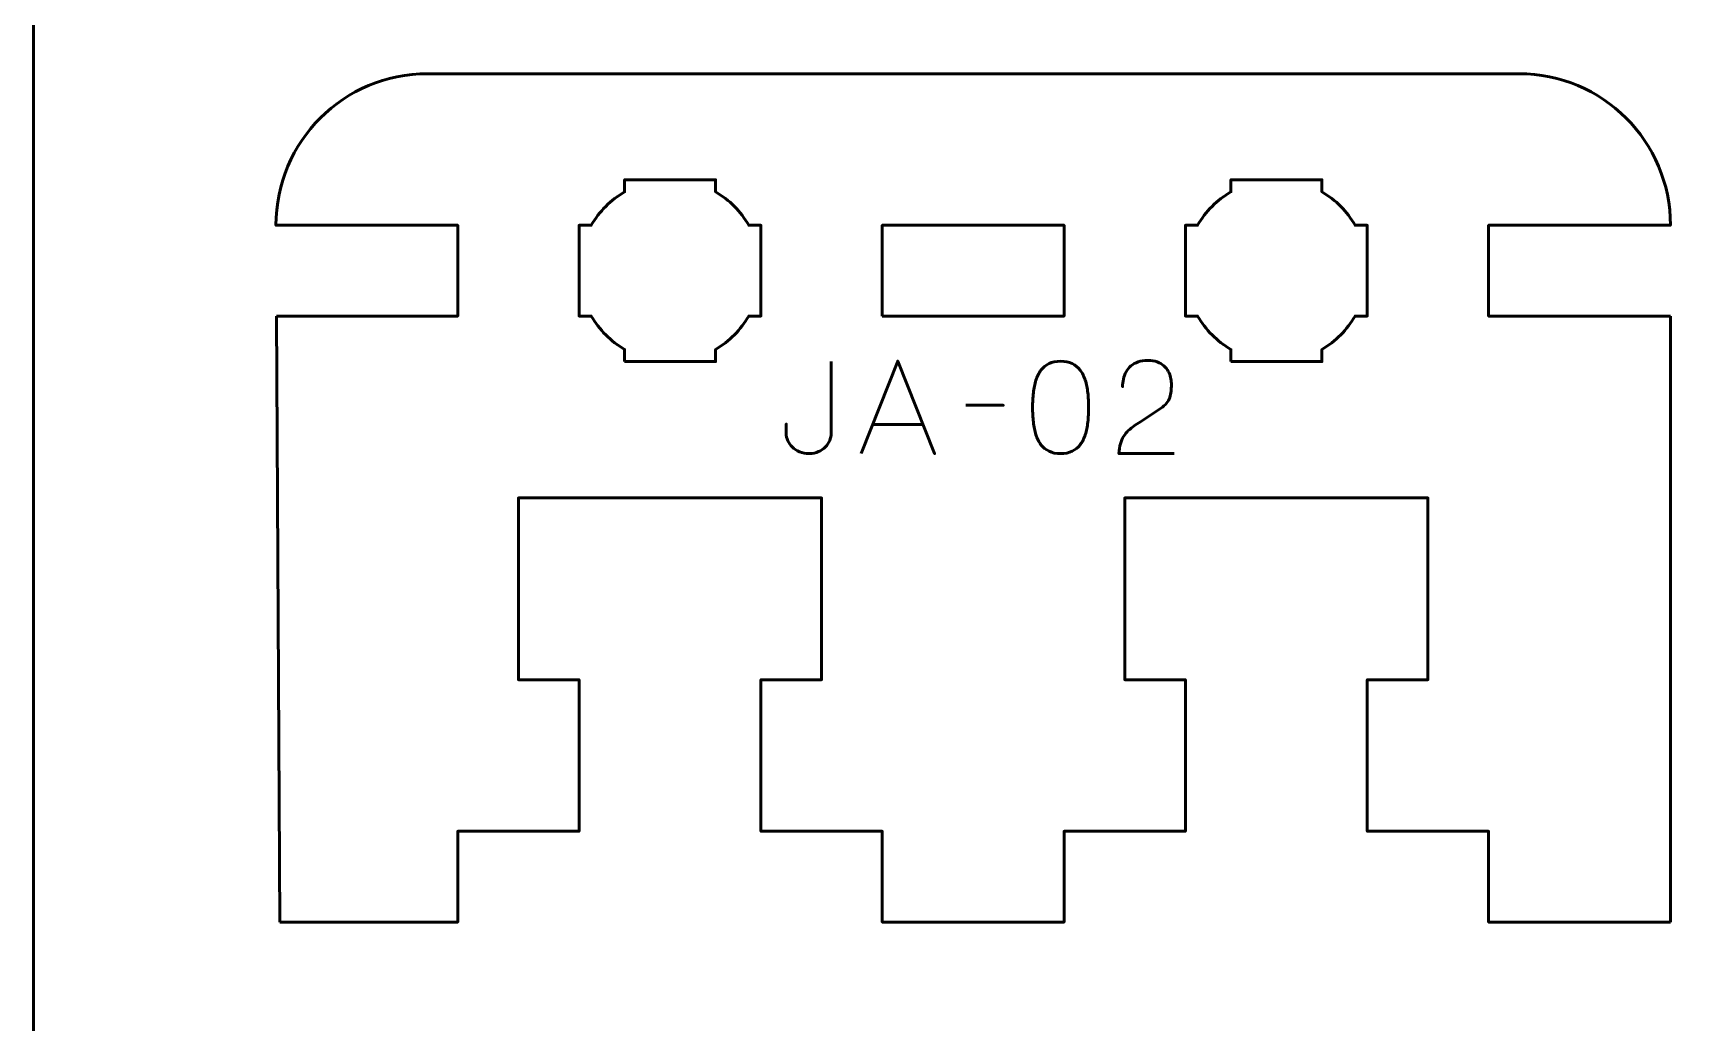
# Model space of a CAD drawing. Header units: centimetres. Extents: x -21 to 0, y -29.7 to 0.
# Drawn here: x -21 to -15.49, y -26.13 to -22.87 of the extents above; entities that cross this region are included whole.
import ezdxf

# ---------------------------------------------------------------- set-up
doc = ezdxf.new("R2010")
doc.units = ezdxf.units.CM
doc.header["$MEASUREMENT"] = 0
doc.layers.add('Layer 1', color=7, linetype='Continuous')

msp = doc.modelspace()

# ---------------------------------------------------------------- linework, layer by layer
at = {"layer": 'Layer 1', "lineweight": 53}
msp.add_lwpolyline([(-18.20001, -23.8), (-17.60001, -23.8), (-17.60001, -23.5), (-18.20001, -23.5), (-18.20001, -23.8)], close=True, dxfattribs=at)
at = {"layer": 'Layer 1', "color": 1, "lineweight": 53}
msp.add_open_spline([(-21.00003, -29.19995), (-21.00003, -29.19995), (-21.00003, -3.49992), (-21.00003, -3.49992), (-21.00003, -3.49992), (-21.00003, -3.41709), (-20.93286, -3.34992), (-20.85003, -3.34992), (-20.85003, -3.34992), (-20.7672, -3.34992), (-20.70003, -3.28275), (-20.70003, -3.19992), (-20.70003, -3.19992), (-20.70003, -3.11709), (-20.7672, -3.04992), (-20.85003, -3.04992), (-20.85003, -3.04992), (-20.93286, -3.04992), (-21.00003, -2.98275), (-21.00003, -2.89992), (-21.00003, -2.89992), (-21.00003, -2.81709), (-20.93286, -2.74992), (-20.85003, -2.74992), (-20.85003, -2.74992), (-20.7672, -2.74992), (-20.70003, -2.68275), (-20.70003, -2.59992), (-20.70003, -2.59992), (-20.70003, -2.51709), (-20.7672, -2.44992), (-20.85003, -2.44992), (-20.85003, -2.44992), (-20.93286, -2.44992), (-21.00003, -2.38275), (-21.00003, -2.29992), (-21.00003, -2.29992), (-21.00003, -2.21709), (-20.93286, -2.14992), (-20.85003, -2.14992), (-20.85003, -2.14992), (-20.7672, -2.14992), (-20.70003, -2.08275), (-20.70003, -1.99992), (-20.70003, -1.99992), (-20.70003, -1.91709), (-20.7672, -1.84992), (-20.85003, -1.84992), (-20.85003, -1.84992), (-20.93286, -1.84992), (-21.00003, -1.78275), (-21.00003, -1.69992), (-21.00003, -1.69992), (-21.00003, -1.61709), (-20.93286, -1.54992), (-20.85003, -1.54992), (-20.85003, -1.54992), (-20.7672, -1.54992), (-20.70003, -1.48275), (-20.70003, -1.39992), (-20.70003, -1.39992), (-20.70003, -1.31709), (-20.7672, -1.24992), (-20.85003, -1.24992), (-20.85003, -1.24992), (-20.93286, -1.24992), (-21.00003, -1.18275), (-21.00003, -1.09992), (-21.00003, -1.09992), (-21.00003, -1.09992), (-21.00003, -0.49992), (-21.00003, -0.49992), (-21.00003, -0.49992), (-21.00003, -0.22295), (-20.77694, 0.00004), (-20.49994, 0.00004), (-20.49994, 0.00004), (-20.49994, 0.00004), (-0.50008, 0.00004), (-0.50008, 0.00004), (-0.50008, 0.00004), (-0.22294, 0.00004), (0.00002, -0.22295), (0.00002, -0.49992), (0.00002, -0.49992), (0.00002, -0.49992), (0.00002, -29.19995), (0.00002, -29.19995), (0.00002, -29.19995), (0.00002, -29.47695), (-0.22294, -29.70004), (-0.50008, -29.70004), (-0.50008, -29.70004), (-0.50008, -29.70004), (-20.49994, -29.70004), (-20.49994, -29.70004), (-20.49994, -29.70004), (-20.77694, -29.70004), (-21.00003, -29.47695), (-21.00003, -29.19995)], degree=3, knots=[0, 0, 0, 0, 0.04, 0.04, 0.04, 0.04, 0.08, 0.08, 0.08, 0.08, 0.12, 0.12, 0.12, 0.12, 0.16, 0.16, 0.16, 0.16, 0.2, 0.2, 0.2, 0.2, 0.24, 0.24, 0.24, 0.24, 0.28, 0.28, 0.28, 0.28, 0.32, 0.32, 0.32, 0.32, 0.36, 0.36, 0.36, 0.36, 0.4, 0.4, 0.4, 0.4, 0.44, 0.44, 0.44, 0.44, 0.48, 0.48, 0.48, 0.48, 0.52, 0.52, 0.52, 0.52, 0.56, 0.56, 0.56, 0.56, 0.6, 0.6, 0.6, 0.6, 0.64, 0.64, 0.64, 0.64, 0.68, 0.68, 0.68, 0.68, 0.72, 0.72, 0.72, 0.72, 0.76, 0.76, 0.76, 0.76, 0.8, 0.8, 0.8, 0.8, 0.84, 0.84, 0.84, 0.84, 0.88, 0.88, 0.88, 0.88, 0.92, 0.92, 0.92, 0.92, 0.96, 0.96, 0.96, 0.96, 1, 1, 1, 1], dxfattribs=at)
at = {"layer": 'Layer 1', "lineweight": 53}
for points, knots in [([(-20.19813, -23.8), (-20.19813, -23.8), (-19.60001, -23.8), (-19.60001, -23.8), (-19.60001, -23.8), (-19.60001, -23.8), (-19.60001, -23.5), (-19.60001, -23.5), (-19.60001, -23.5), (-19.60001, -23.5), (-20.20001, -23.5), (-20.20001, -23.5), (-20.20001, -23.5), (-20.20001, -23.22391), (-19.9761, -23), (-19.70001, -23)], [0, 0, 0, 0, 0.25, 0.25, 0.25, 0.25, 0.5, 0.5, 0.5, 0.5, 0.75, 0.75, 0.75, 0.75, 1, 1, 1, 1]), ([(-16.10001, -23), (-15.82392, -23), (-15.60001, -23.22391), (-15.60001, -23.5), (-15.60001, -23.5), (-15.60001, -23.5), (-16.20001, -23.5), (-16.20001, -23.5), (-16.20001, -23.5), (-16.20001, -23.5), (-16.20001, -23.8), (-16.20001, -23.8), (-16.20001, -23.8), (-16.20001, -23.8), (-15.60001, -23.8), (-15.60001, -23.8)], [0, 0, 0, 0, 0.25, 0.25, 0.25, 0.25, 0.5, 0.5, 0.5, 0.5, 0.75, 0.75, 0.75, 0.75, 1, 1, 1, 1]), ([(-19.05001, -23.95), (-19.05001, -23.95), (-19.05001, -23.90985), (-19.05001, -23.90985), (-19.05001, -23.90985), (-19.09554, -23.8835), (-19.1335, -23.84553), (-19.15985, -23.8), (-19.15985, -23.8), (-19.15985, -23.8), (-19.20001, -23.8), (-19.20001, -23.8), (-19.20001, -23.8), (-19.20001, -23.8), (-19.20001, -23.65), (-19.20001, -23.65), (-19.20001, -23.65), (-19.20001, -23.65), (-19.20001, -23.5), (-19.20001, -23.5), (-19.20001, -23.5), (-19.20001, -23.5), (-19.15985, -23.5), (-19.15985, -23.5), (-19.15985, -23.5), (-19.1335, -23.45447), (-19.09554, -23.4165), (-19.05001, -23.39015), (-19.05001, -23.39015), (-19.05001, -23.39015), (-19.05001, -23.35), (-19.05001, -23.35), (-19.05001, -23.35), (-19.05001, -23.35), (-18.90001, -23.35), (-18.90001, -23.35), (-18.90001, -23.35), (-18.90001, -23.35), (-18.75001, -23.35), (-18.75001, -23.35), (-18.75001, -23.35), (-18.75001, -23.35), (-18.75001, -23.39015), (-18.75001, -23.39015), (-18.75001, -23.39015), (-18.70448, -23.4165), (-18.66652, -23.45447), (-18.64017, -23.5), (-18.64017, -23.5), (-18.64017, -23.5), (-18.60001, -23.5), (-18.60001, -23.5), (-18.60001, -23.5), (-18.60001, -23.5), (-18.60001, -23.65), (-18.60001, -23.65), (-18.60001, -23.65), (-18.60001, -23.65), (-18.60001, -23.8), (-18.60001, -23.8), (-18.60001, -23.8), (-18.60001, -23.8), (-18.64017, -23.8), (-18.64017, -23.8), (-18.64017, -23.8), (-18.66652, -23.84553), (-18.70448, -23.8835), (-18.75001, -23.90985), (-18.75001, -23.90985), (-18.75001, -23.90985), (-18.75001, -23.95), (-18.75001, -23.95), (-18.75001, -23.95), (-18.75001, -23.95), (-18.90001, -23.95), (-18.90001, -23.95), (-18.90001, -23.95), (-18.90001, -23.95), (-19.05001, -23.95), (-19.05001, -23.95)], [0, 0, 0, 0, 0.05, 0.05, 0.05, 0.05, 0.1, 0.1, 0.1, 0.1, 0.15, 0.15, 0.15, 0.15, 0.2, 0.2, 0.2, 0.2, 0.25, 0.25, 0.25, 0.25, 0.3, 0.3, 0.3, 0.3, 0.35, 0.35, 0.35, 0.35, 0.4, 0.4, 0.4, 0.4, 0.45, 0.45, 0.45, 0.45, 0.5, 0.5, 0.5, 0.5, 0.55, 0.55, 0.55, 0.55, 0.6, 0.6, 0.6, 0.6, 0.65, 0.65, 0.65, 0.65, 0.7, 0.7, 0.7, 0.7, 0.75, 0.75, 0.75, 0.75, 0.8, 0.8, 0.8, 0.8, 0.85, 0.85, 0.85, 0.85, 0.9, 0.9, 0.9, 0.9, 0.95, 0.95, 0.95, 0.95, 1, 1, 1, 1]), ([(-17.05001, -23.95), (-17.05001, -23.95), (-17.05001, -23.90985), (-17.05001, -23.90985), (-17.05001, -23.90985), (-17.09554, -23.8835), (-17.1335, -23.84553), (-17.15985, -23.8), (-17.15985, -23.8), (-17.15985, -23.8), (-17.20001, -23.8), (-17.20001, -23.8), (-17.20001, -23.8), (-17.20001, -23.8), (-17.20001, -23.65), (-17.20001, -23.65), (-17.20001, -23.65), (-17.20001, -23.65), (-17.20001, -23.5), (-17.20001, -23.5), (-17.20001, -23.5), (-17.20001, -23.5), (-17.15985, -23.5), (-17.15985, -23.5), (-17.15985, -23.5), (-17.1335, -23.45447), (-17.09554, -23.4165), (-17.05001, -23.39015), (-17.05001, -23.39015), (-17.05001, -23.39015), (-17.05001, -23.35), (-17.05001, -23.35), (-17.05001, -23.35), (-17.05001, -23.35), (-16.90001, -23.35), (-16.90001, -23.35), (-16.90001, -23.35), (-16.90001, -23.35), (-16.75001, -23.35), (-16.75001, -23.35), (-16.75001, -23.35), (-16.75001, -23.35), (-16.75001, -23.39015), (-16.75001, -23.39015), (-16.75001, -23.39015), (-16.70448, -23.4165), (-16.66652, -23.45447), (-16.64017, -23.5), (-16.64017, -23.5), (-16.64017, -23.5), (-16.60001, -23.5), (-16.60001, -23.5), (-16.60001, -23.5), (-16.60001, -23.5), (-16.60001, -23.65), (-16.60001, -23.65), (-16.60001, -23.65), (-16.60001, -23.65), (-16.60001, -23.8), (-16.60001, -23.8), (-16.60001, -23.8), (-16.60001, -23.8), (-16.64017, -23.8), (-16.64017, -23.8), (-16.64017, -23.8), (-16.66652, -23.84553), (-16.70448, -23.8835), (-16.75001, -23.90985), (-16.75001, -23.90985), (-16.75001, -23.90985), (-16.75001, -23.95), (-16.75001, -23.95), (-16.75001, -23.95), (-16.75001, -23.95), (-16.90001, -23.95), (-16.90001, -23.95), (-16.90001, -23.95), (-16.90001, -23.95), (-17.05001, -23.95), (-17.05001, -23.95)], [0, 0, 0, 0, 0.05, 0.05, 0.05, 0.05, 0.1, 0.1, 0.1, 0.1, 0.15, 0.15, 0.15, 0.15, 0.2, 0.2, 0.2, 0.2, 0.25, 0.25, 0.25, 0.25, 0.3, 0.3, 0.3, 0.3, 0.35, 0.35, 0.35, 0.35, 0.4, 0.4, 0.4, 0.4, 0.45, 0.45, 0.45, 0.45, 0.5, 0.5, 0.5, 0.5, 0.55, 0.55, 0.55, 0.55, 0.6, 0.6, 0.6, 0.6, 0.65, 0.65, 0.65, 0.65, 0.7, 0.7, 0.7, 0.7, 0.75, 0.75, 0.75, 0.75, 0.8, 0.8, 0.8, 0.8, 0.85, 0.85, 0.85, 0.85, 0.9, 0.9, 0.9, 0.9, 0.95, 0.95, 0.95, 0.95, 1, 1, 1, 1]), ([(-15.60001, -25.8), (-15.60001, -25.8), (-16.20001, -25.8), (-16.20001, -25.8), (-16.20001, -25.8), (-16.20001, -25.8), (-16.20001, -25.5), (-16.20001, -25.5), (-16.20001, -25.5), (-16.20001, -25.5), (-16.60001, -25.50001), (-16.60001, -25.50001), (-16.60001, -25.50001), (-16.60001, -25.50001), (-16.60001, -25), (-16.60001, -25), (-16.60001, -25), (-16.60001, -25), (-16.40001, -24.99999), (-16.40001, -24.99999), (-16.40001, -24.99999), (-16.40001, -24.99999), (-16.40001, -24.4), (-16.40001, -24.4), (-16.40001, -24.4), (-16.78334, -24.4), (-17.01668, -24.4), (-17.40001, -24.4), (-17.40001, -24.4), (-17.40001, -24.4), (-17.40001, -24.99999), (-17.40001, -24.99999), (-17.40001, -24.99999), (-17.40001, -24.99999), (-17.20001, -25), (-17.20001, -25), (-17.20001, -25), (-17.20001, -25), (-17.20001, -25.5), (-17.20001, -25.5), (-17.20001, -25.5), (-17.20001, -25.5), (-17.60001, -25.5), (-17.60001, -25.5), (-17.60001, -25.5), (-17.60001, -25.5), (-17.60001, -25.8), (-17.60001, -25.8), (-17.60001, -25.8), (-17.60001, -25.8), (-18.20001, -25.8), (-18.20001, -25.8), (-18.20001, -25.8), (-18.20001, -25.8), (-18.20001, -25.5), (-18.20001, -25.5), (-18.20001, -25.5), (-18.20001, -25.5), (-18.60001, -25.50001), (-18.60001, -25.50001), (-18.60001, -25.50001), (-18.60001, -25.50001), (-18.60001, -25), (-18.60001, -25), (-18.60001, -25), (-18.60001, -25), (-18.40001, -24.99999), (-18.40001, -24.99999), (-18.40001, -24.99999), (-18.40001, -24.99999), (-18.40001, -24.4), (-18.40001, -24.4), (-18.40001, -24.4), (-18.78334, -24.4), (-19.01668, -24.4), (-19.40001, -24.4), (-19.40001, -24.4), (-19.40001, -24.4), (-19.40001, -24.99999), (-19.40001, -24.99999), (-19.40001, -24.99999), (-19.40001, -24.99999), (-19.20001, -25), (-19.20001, -25), (-19.20001, -25), (-19.20001, -25), (-19.20001, -25.5), (-19.20001, -25.5), (-19.20001, -25.5), (-19.20001, -25.5), (-19.60001, -25.5), (-19.60001, -25.5), (-19.60001, -25.5), (-19.60001, -25.5), (-19.60001, -25.8), (-19.60001, -25.8), (-19.60001, -25.8), (-19.60001, -25.8), (-20.18751, -25.8), (-20.18751, -25.8)], [0, 0, 0, 0, 0.04, 0.04, 0.04, 0.04, 0.08, 0.08, 0.08, 0.08, 0.12, 0.12, 0.12, 0.12, 0.16, 0.16, 0.16, 0.16, 0.2, 0.2, 0.2, 0.2, 0.24, 0.24, 0.24, 0.24, 0.28, 0.28, 0.28, 0.28, 0.32, 0.32, 0.32, 0.32, 0.36, 0.36, 0.36, 0.36, 0.4, 0.4, 0.4, 0.4, 0.44, 0.44, 0.44, 0.44, 0.48, 0.48, 0.48, 0.48, 0.52, 0.52, 0.52, 0.52, 0.56, 0.56, 0.56, 0.56, 0.6, 0.6, 0.6, 0.6, 0.64, 0.64, 0.64, 0.64, 0.68, 0.68, 0.68, 0.68, 0.72, 0.72, 0.72, 0.72, 0.76, 0.76, 0.76, 0.76, 0.8, 0.8, 0.8, 0.8, 0.84, 0.84, 0.84, 0.84, 0.88, 0.88, 0.88, 0.88, 0.92, 0.92, 0.92, 0.92, 0.96, 0.96, 0.96, 0.96, 1, 1, 1, 1])]:
    msp.add_open_spline(points, degree=3, knots=knots, dxfattribs=at)
at = {"layer": 'Layer 1', "color": 114, "lineweight": 53}
for points in [[(-19.70001, -23), (-19.70001, -23), (-16.10001, -23), (-16.10001, -23)], [(-20.18751, -25.8), (-20.18751, -25.8), (-20.19813, -23.8), (-20.19813, -23.8)], [(-15.60001, -23.8), (-15.60001, -23.8), (-15.60001, -25.50001), (-15.60001, -25.50001)]]:
    msp.add_open_spline(points, degree=3, dxfattribs=at)
at = {"layer": 'Layer 1', "color": 5, "lineweight": 53}
for points, knots in [([(-18.36821, -23.95035), (-18.36821, -23.95035), (-18.36863, -24.18742), (-18.36863, -24.18742), (-18.36863, -24.18742), (-18.36863, -24.19511), (-18.37026, -24.20287), (-18.37336, -24.21056), (-18.37336, -24.21056), (-18.37654, -24.21832), (-18.38119, -24.22538), (-18.38733, -24.23187), (-18.38733, -24.23187), (-18.39354, -24.23829), (-18.40109, -24.24351), (-18.41005, -24.24739), (-18.41005, -24.24739), (-18.41908, -24.25134), (-18.42938, -24.25332), (-18.44102, -24.25346), (-18.44102, -24.25346), (-18.45267, -24.25346), (-18.46318, -24.25155), (-18.47249, -24.24781), (-18.47249, -24.24781), (-18.48181, -24.244), (-18.48978, -24.23892), (-18.49634, -24.2325), (-18.49634, -24.2325), (-18.50297, -24.22608), (-18.50798, -24.21903), (-18.51151, -24.21119), (-18.51151, -24.21119), (-18.51504, -24.20336), (-18.5168, -24.19546), (-18.5168, -24.18742), (-18.5168, -24.18742), (-18.5168, -24.18742), (-18.5168, -24.15609), (-18.5168, -24.15609), (-18.5168, -24.15609), (-18.5168, -24.15609), (-18.5168, -24.18742), (-18.5168, -24.18742), (-18.5168, -24.18742), (-18.5168, -24.19546), (-18.51504, -24.20336), (-18.51151, -24.21119), (-18.51151, -24.21119), (-18.50798, -24.21903), (-18.50297, -24.22608), (-18.49634, -24.2325), (-18.49634, -24.2325), (-18.48978, -24.23892), (-18.48181, -24.244), (-18.47249, -24.24781), (-18.47249, -24.24781), (-18.46318, -24.25155), (-18.45267, -24.25346), (-18.44102, -24.25346), (-18.44102, -24.25346), (-18.42938, -24.25332), (-18.41908, -24.25134), (-18.41005, -24.24739), (-18.41005, -24.24739), (-18.40109, -24.24351), (-18.39354, -24.23829), (-18.38733, -24.23187), (-18.38733, -24.23187), (-18.38119, -24.22538), (-18.37654, -24.21832), (-18.37336, -24.21056), (-18.37336, -24.21056), (-18.37026, -24.20287), (-18.36863, -24.19511), (-18.36863, -24.18742), (-18.36863, -24.18742), (-18.36863, -24.18742), (-18.36821, -23.95035), (-18.36821, -23.95035)], [0, 0, 0, 0, 0.05, 0.05, 0.05, 0.05, 0.1, 0.1, 0.1, 0.1, 0.15, 0.15, 0.15, 0.15, 0.2, 0.2, 0.2, 0.2, 0.25, 0.25, 0.25, 0.25, 0.3, 0.3, 0.3, 0.3, 0.35, 0.35, 0.35, 0.35, 0.4, 0.4, 0.4, 0.4, 0.45, 0.45, 0.45, 0.45, 0.5, 0.5, 0.5, 0.5, 0.55, 0.55, 0.55, 0.55, 0.6, 0.6, 0.6, 0.6, 0.65, 0.65, 0.65, 0.65, 0.7, 0.7, 0.7, 0.7, 0.75, 0.75, 0.75, 0.75, 0.8, 0.8, 0.8, 0.8, 0.85, 0.85, 0.85, 0.85, 0.9, 0.9, 0.9, 0.9, 0.95, 0.95, 0.95, 0.95, 1, 1, 1, 1]), ([(-18.27, -24.25388), (-18.27, -24.25388), (-18.14893, -23.94866), (-18.14893, -23.94866), (-18.14893, -23.94866), (-18.14893, -23.94866), (-18.02743, -24.25388), (-18.02743, -24.25388), (-18.02743, -24.25388), (-18.02743, -24.25388), (-18.14893, -23.94866), (-18.14893, -23.94866), (-18.14893, -23.94866), (-18.14893, -23.94866), (-18.27, -24.25388), (-18.27, -24.25388)], [0, 0, 0, 0, 0.25, 0.25, 0.25, 0.25, 0.5, 0.5, 0.5, 0.5, 0.75, 0.75, 0.75, 0.75, 1, 1, 1, 1]), ([(-17.61172, -24.25388), (-17.59691, -24.25381), (-17.58414, -24.2512), (-17.57348, -24.24612), (-17.57348, -24.24612), (-17.5629, -24.24104), (-17.55408, -24.23377), (-17.54703, -24.22453), (-17.54703, -24.22453), (-17.54004, -24.21522), (-17.53454, -24.20421), (-17.53045, -24.19151), (-17.53045, -24.19151), (-17.52642, -24.17881), (-17.52353, -24.16491), (-17.52191, -24.14967), (-17.52191, -24.14967), (-17.52021, -24.13443), (-17.51937, -24.11841), (-17.51944, -24.10148), (-17.51944, -24.10148), (-17.51937, -24.08462), (-17.52021, -24.0686), (-17.52191, -24.05343), (-17.52191, -24.05343), (-17.52353, -24.03826), (-17.52642, -24.02429), (-17.53045, -24.01159), (-17.53045, -24.01159), (-17.53454, -23.99896), (-17.54004, -23.98796), (-17.54703, -23.97857), (-17.54703, -23.97857), (-17.55408, -23.96926), (-17.5629, -23.96199), (-17.57348, -23.95691), (-17.57348, -23.95691), (-17.58414, -23.95176), (-17.59691, -23.94915), (-17.61172, -23.94908), (-17.61172, -23.94908), (-17.62654, -23.94915), (-17.63931, -23.95176), (-17.64997, -23.95691), (-17.64997, -23.95691), (-17.66055, -23.96199), (-17.66937, -23.96926), (-17.67642, -23.97857), (-17.67642, -23.97857), (-17.68341, -23.98796), (-17.68891, -23.99896), (-17.693, -24.01159), (-17.693, -24.01159), (-17.69703, -24.02429), (-17.69992, -24.03826), (-17.70154, -24.05343), (-17.70154, -24.05343), (-17.70323, -24.0686), (-17.70408, -24.08462), (-17.70401, -24.10148), (-17.70401, -24.10148), (-17.70408, -24.11841), (-17.70323, -24.13443), (-17.70154, -24.14967), (-17.70154, -24.14967), (-17.69992, -24.16491), (-17.69703, -24.17881), (-17.693, -24.19151), (-17.693, -24.19151), (-17.68891, -24.20421), (-17.68341, -24.21522), (-17.67642, -24.22453), (-17.67642, -24.22453), (-17.66937, -24.23377), (-17.66055, -24.24104), (-17.64997, -24.24612), (-17.64997, -24.24612), (-17.63931, -24.2512), (-17.62654, -24.25381), (-17.61172, -24.25388)], [0, 0, 0, 0, 0.05, 0.05, 0.05, 0.05, 0.1, 0.1, 0.1, 0.1, 0.15, 0.15, 0.15, 0.15, 0.2, 0.2, 0.2, 0.2, 0.25, 0.25, 0.25, 0.25, 0.3, 0.3, 0.3, 0.3, 0.35, 0.35, 0.35, 0.35, 0.4, 0.4, 0.4, 0.4, 0.45, 0.45, 0.45, 0.45, 0.5, 0.5, 0.5, 0.5, 0.55, 0.55, 0.55, 0.55, 0.6, 0.6, 0.6, 0.6, 0.65, 0.65, 0.65, 0.65, 0.7, 0.7, 0.7, 0.7, 0.75, 0.75, 0.75, 0.75, 0.8, 0.8, 0.8, 0.8, 0.85, 0.85, 0.85, 0.85, 0.9, 0.9, 0.9, 0.9, 0.95, 0.95, 0.95, 0.95, 1, 1, 1, 1]), ([(-17.61172, -24.25388), (-17.59691, -24.25381), (-17.58414, -24.2512), (-17.57348, -24.24612), (-17.57348, -24.24612), (-17.5629, -24.24104), (-17.55408, -24.23377), (-17.54703, -24.22453), (-17.54703, -24.22453), (-17.54004, -24.21522), (-17.53454, -24.20421), (-17.53045, -24.19151), (-17.53045, -24.19151), (-17.52642, -24.17881), (-17.52353, -24.16491), (-17.52191, -24.14967), (-17.52191, -24.14967), (-17.52021, -24.13443), (-17.51937, -24.11841), (-17.51944, -24.10148), (-17.51944, -24.10148), (-17.51937, -24.08462), (-17.52021, -24.0686), (-17.52191, -24.05343), (-17.52191, -24.05343), (-17.52353, -24.03826), (-17.52642, -24.02429), (-17.53045, -24.01159), (-17.53045, -24.01159), (-17.53454, -23.99896), (-17.54004, -23.98796), (-17.54703, -23.97857), (-17.54703, -23.97857), (-17.55408, -23.96926), (-17.5629, -23.96199), (-17.57348, -23.95691), (-17.57348, -23.95691), (-17.58414, -23.95176), (-17.59691, -23.94915), (-17.61172, -23.94908), (-17.61172, -23.94908), (-17.62654, -23.94915), (-17.63931, -23.95176), (-17.64997, -23.95691), (-17.64997, -23.95691), (-17.66055, -23.96199), (-17.66937, -23.96926), (-17.67642, -23.97857), (-17.67642, -23.97857), (-17.68341, -23.98796), (-17.68891, -23.99896), (-17.693, -24.01159), (-17.693, -24.01159), (-17.69703, -24.02429), (-17.69992, -24.03826), (-17.70154, -24.05343), (-17.70154, -24.05343), (-17.70323, -24.0686), (-17.70408, -24.08462), (-17.70401, -24.10148), (-17.70401, -24.10148), (-17.70408, -24.11841), (-17.70323, -24.13443), (-17.70154, -24.14967), (-17.70154, -24.14967), (-17.69992, -24.16491), (-17.69703, -24.17881), (-17.693, -24.19151), (-17.693, -24.19151), (-17.68891, -24.20421), (-17.68341, -24.21522), (-17.67642, -24.22453), (-17.67642, -24.22453), (-17.66937, -24.23377), (-17.66055, -24.24104), (-17.64997, -24.24612), (-17.64997, -24.24612), (-17.63931, -24.2512), (-17.62654, -24.25381), (-17.61172, -24.25388)], [0, 0, 0, 0, 0.05, 0.05, 0.05, 0.05, 0.1, 0.1, 0.1, 0.1, 0.15, 0.15, 0.15, 0.15, 0.2, 0.2, 0.2, 0.2, 0.25, 0.25, 0.25, 0.25, 0.3, 0.3, 0.3, 0.3, 0.35, 0.35, 0.35, 0.35, 0.4, 0.4, 0.4, 0.4, 0.45, 0.45, 0.45, 0.45, 0.5, 0.5, 0.5, 0.5, 0.55, 0.55, 0.55, 0.55, 0.6, 0.6, 0.6, 0.6, 0.65, 0.65, 0.65, 0.65, 0.7, 0.7, 0.7, 0.7, 0.75, 0.75, 0.75, 0.75, 0.8, 0.8, 0.8, 0.8, 0.85, 0.85, 0.85, 0.85, 0.9, 0.9, 0.9, 0.9, 0.95, 0.95, 0.95, 0.95, 1, 1, 1, 1]), ([(-17.2375, -24.25388), (-17.2375, -24.25388), (-17.41911, -24.25388), (-17.41911, -24.25388), (-17.41911, -24.25388), (-17.41876, -24.2416), (-17.41721, -24.23074), (-17.41459, -24.22142), (-17.41459, -24.22142), (-17.41191, -24.21211), (-17.40832, -24.20393), (-17.40387, -24.19687), (-17.40387, -24.19687), (-17.39935, -24.18982), (-17.3942, -24.18354), (-17.38835, -24.17803), (-17.38835, -24.17803), (-17.38249, -24.17246), (-17.37621, -24.16738), (-17.36944, -24.16258), (-17.36944, -24.16258), (-17.36267, -24.15785), (-17.35568, -24.15313), (-17.34841, -24.14847), (-17.34841, -24.14847), (-17.34841, -24.14847), (-17.27602, -24.10021), (-17.27602, -24.10021), (-17.27602, -24.10021), (-17.26862, -24.09499), (-17.26283, -24.08928), (-17.25874, -24.08314), (-17.25874, -24.08314), (-17.25458, -24.077), (-17.25168, -24.07051), (-17.24992, -24.06366), (-17.24992, -24.06366), (-17.24823, -24.05689), (-17.24717, -24.04991), (-17.24682, -24.04285), (-17.24682, -24.04285), (-17.24646, -24.03572), (-17.24632, -24.0286), (-17.24639, -24.02147), (-17.24639, -24.02147), (-17.24639, -24.01562), (-17.24717, -24.00934), (-17.24872, -24.00256), (-17.24872, -24.00256), (-17.25034, -23.99586), (-17.25288, -23.98916), (-17.25648, -23.98253), (-17.25648, -23.98253), (-17.26008, -23.97589), (-17.26488, -23.96983), (-17.27087, -23.96432), (-17.27087, -23.96432), (-17.27687, -23.95889), (-17.28428, -23.95452), (-17.2931, -23.9512), (-17.2931, -23.9512), (-17.30192, -23.94788), (-17.31229, -23.94619), (-17.32428, -23.94612), (-17.32428, -23.94612), (-17.33635, -23.94619), (-17.347, -23.94788), (-17.35618, -23.95113), (-17.35618, -23.95113), (-17.36535, -23.95437), (-17.37318, -23.95889), (-17.37967, -23.9646), (-17.37967, -23.9646), (-17.38616, -23.97032), (-17.39138, -23.97695), (-17.39547, -23.98436), (-17.39547, -23.98436), (-17.39957, -23.99177), (-17.40253, -23.99967), (-17.40443, -24.008), (-17.40443, -24.008), (-17.40634, -24.01632), (-17.40726, -24.02479), (-17.40726, -24.03333), (-17.40726, -24.03333), (-17.40726, -24.02479), (-17.40634, -24.01632), (-17.40443, -24.008), (-17.40443, -24.008), (-17.40253, -23.99967), (-17.39957, -23.99177), (-17.39547, -23.98436), (-17.39547, -23.98436), (-17.39138, -23.97695), (-17.38616, -23.97032), (-17.37967, -23.9646), (-17.37967, -23.9646), (-17.37318, -23.95889), (-17.36535, -23.95437), (-17.35618, -23.95113), (-17.35618, -23.95113), (-17.347, -23.94788), (-17.33635, -23.94619), (-17.32428, -23.94612), (-17.32428, -23.94612), (-17.31229, -23.94619), (-17.30192, -23.94788), (-17.2931, -23.9512), (-17.2931, -23.9512), (-17.28428, -23.95452), (-17.27687, -23.95889), (-17.27087, -23.96432), (-17.27087, -23.96432), (-17.26488, -23.96983), (-17.26008, -23.97589), (-17.25648, -23.98253), (-17.25648, -23.98253), (-17.25288, -23.98916), (-17.25034, -23.99586), (-17.24872, -24.00256), (-17.24872, -24.00256), (-17.24717, -24.00934), (-17.24639, -24.01562), (-17.24639, -24.02147), (-17.24639, -24.02147), (-17.24632, -24.0286), (-17.24646, -24.03572), (-17.24682, -24.04285), (-17.24682, -24.04285), (-17.24717, -24.04991), (-17.24823, -24.05689), (-17.24992, -24.06366), (-17.24992, -24.06366), (-17.25168, -24.07051), (-17.25458, -24.077), (-17.25874, -24.08314), (-17.25874, -24.08314), (-17.26283, -24.08928), (-17.26862, -24.09499), (-17.27602, -24.10021), (-17.27602, -24.10021), (-17.27602, -24.10021), (-17.34841, -24.14847), (-17.34841, -24.14847), (-17.34841, -24.14847), (-17.35568, -24.15313), (-17.36267, -24.15785), (-17.36944, -24.16258), (-17.36944, -24.16258), (-17.37621, -24.16738), (-17.38249, -24.17246), (-17.38835, -24.17803), (-17.38835, -24.17803), (-17.3942, -24.18354), (-17.39935, -24.18982), (-17.40387, -24.19687), (-17.40387, -24.19687), (-17.40832, -24.20393), (-17.41191, -24.21211), (-17.41459, -24.22142), (-17.41459, -24.22142), (-17.41721, -24.23074), (-17.41876, -24.2416), (-17.41911, -24.25388), (-17.41911, -24.25388), (-17.41911, -24.25388), (-17.2375, -24.25388), (-17.2375, -24.25388)], [0, 0, 0, 0, 0.0238095, 0.0238095, 0.0238095, 0.0238095, 0.047619, 0.047619, 0.047619, 0.047619, 0.0714286, 0.0714286, 0.0714286, 0.0714286, 0.0952381, 0.0952381, 0.0952381, 0.0952381, 0.1190476, 0.1190476, 0.1190476, 0.1190476, 0.1428571, 0.1428571, 0.1428571, 0.1428571, 0.1666667, 0.1666667, 0.1666667, 0.1666667, 0.1904762, 0.1904762, 0.1904762, 0.1904762, 0.2142857, 0.2142857, 0.2142857, 0.2142857, 0.2380952, 0.2380952, 0.2380952, 0.2380952, 0.2619048, 0.2619048, 0.2619048, 0.2619048, 0.2857143, 0.2857143, 0.2857143, 0.2857143, 0.3095238, 0.3095238, 0.3095238, 0.3095238, 0.3333333, 0.3333333, 0.3333333, 0.3333333, 0.3571429, 0.3571429, 0.3571429, 0.3571429, 0.3809524, 0.3809524, 0.3809524, 0.3809524, 0.4047619, 0.4047619, 0.4047619, 0.4047619, 0.4285714, 0.4285714, 0.4285714, 0.4285714, 0.452381, 0.452381, 0.452381, 0.452381, 0.4761905, 0.4761905, 0.4761905, 0.4761905, 0.5, 0.5, 0.5, 0.5, 0.5238095, 0.5238095, 0.5238095, 0.5238095, 0.547619, 0.547619, 0.547619, 0.547619, 0.5714286, 0.5714286, 0.5714286, 0.5714286, 0.5952381, 0.5952381, 0.5952381, 0.5952381, 0.6190476, 0.6190476, 0.6190476, 0.6190476, 0.6428571, 0.6428571, 0.6428571, 0.6428571, 0.6666667, 0.6666667, 0.6666667, 0.6666667, 0.6904762, 0.6904762, 0.6904762, 0.6904762, 0.7142857, 0.7142857, 0.7142857, 0.7142857, 0.7380952, 0.7380952, 0.7380952, 0.7380952, 0.7619048, 0.7619048, 0.7619048, 0.7619048, 0.7857143, 0.7857143, 0.7857143, 0.7857143, 0.8095238, 0.8095238, 0.8095238, 0.8095238, 0.8333333, 0.8333333, 0.8333333, 0.8333333, 0.8571429, 0.8571429, 0.8571429, 0.8571429, 0.8809524, 0.8809524, 0.8809524, 0.8809524, 0.9047619, 0.9047619, 0.9047619, 0.9047619, 0.9285714, 0.9285714, 0.9285714, 0.9285714, 0.952381, 0.952381, 0.952381, 0.952381, 0.9761905, 0.9761905, 0.9761905, 0.9761905, 1, 1, 1, 1]), ([(-17.92414, -24.09428), (-17.92414, -24.09428), (-17.80095, -24.09428), (-17.80095, -24.09428), (-17.80095, -24.09428), (-17.80095, -24.09428), (-17.92414, -24.09428), (-17.92414, -24.09428)], [0, 0, 0, 0, 0.5, 0.5, 0.5, 0.5, 1, 1, 1, 1]), ([(-18.2319, -24.15778), (-18.2319, -24.15778), (-18.06596, -24.15778), (-18.06596, -24.15778), (-18.06596, -24.15778), (-18.06596, -24.15778), (-18.2319, -24.15778), (-18.2319, -24.15778)], [0, 0, 0, 0, 0.5, 0.5, 0.5, 0.5, 1, 1, 1, 1])]:
    msp.add_open_spline(points, degree=3, knots=knots, dxfattribs=at)
at = {"layer": 'Layer 1', "lineweight": 53}
for points in [[(-15.60001, -25.5), (-15.60001, -25.5), (-15.60001, -25.8), (-15.60001, -25.8)], [(-15.60001, -25.50001), (-15.60001, -25.50001), (-15.60001, -25.5), (-15.60001, -25.5)]]:
    msp.add_open_spline(points, degree=3, dxfattribs=at)

doc.saveas('drawing.dxf')
